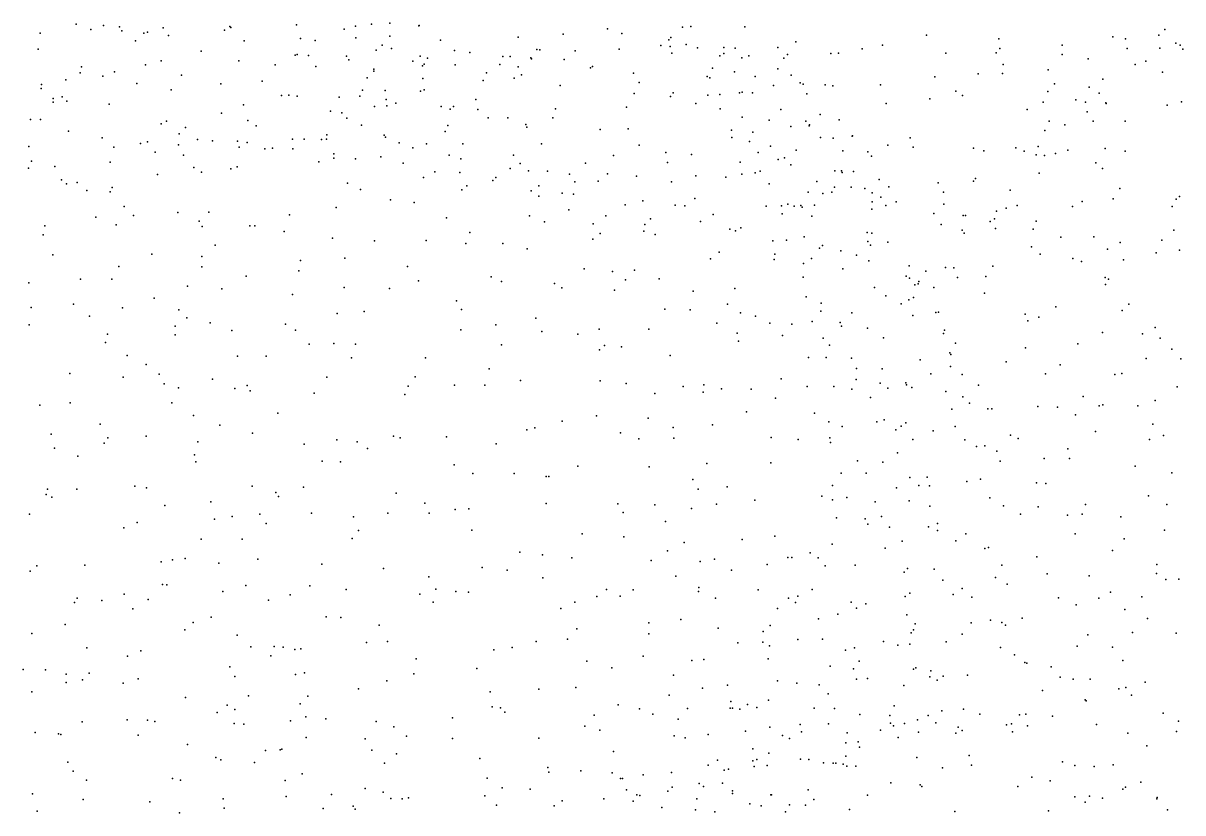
# Model space of a CAD drawing. Header units: metres. Extents: x -24.3 to 24.3, y -27.7 to 27.7.
# Drawn here: x 11.94 to 17.01, y 6.93 to 10.39 of the extents above; entities that cross this region are included whole.
import ezdxf

# ---------------------------------------------------------------- set-up
doc = ezdxf.new("R2010")
doc.units = ezdxf.units.M

msp = doc.modelspace()

# ---------------------------------------------------------------- linework, layer by layer
for p in [(12.1687, 10.3844, 15.6805), (12.2334, 10.361, 10.5306), (12.288, 10.3776, 8.9643), (12.3585, 10.3721, 9.2381), (12.3687, 10.3553, 16.0561), (12.4806, 10.3496, 10.1938), (12.5495, 10.3675, 9.9809), (12.817, 10.3574, 1.5676), (12.8412, 10.3738, -13.878), (12.8446, 10.3693, -21.7849), (13.1323, 10.3816, -16.8721), (13.3407, 10.3625, -16.4336), (13.391, 10.375, -16.072), (13.4606, 10.3836, -18.278), (13.5413, 10.3883, -19.2518), (13.6681, 10.3771, 2.3185), (13.6687, 10.3782, -18.8978), (14.4929, 10.3636, -17.3833), (14.8219, 10.3702, 11.9918), (14.8584, 10.3738, -17.9677), (15.0936, 10.3725, 11.1708), (16.9309, 10.3611, -18.8139), (12.0107, 10.3452, 15.3985), (12.4277, 10.3109, -13.5609), (12.4653, 10.3444, 9.7603), (12.5724, 10.3339, 16.3751), (12.9032, 10.3111, 3.9376), (13.1503, 10.3218, 1.8328), (13.2142, 10.313, -17.3778), (13.392, 10.3249, -17.7724), (13.5408, 10.331, -19.5494), (13.7632, 10.3139, -18.2294), (14.1029, 10.3277, 17.9219), (14.2997, 10.3399, -7.4158), (14.5553, 10.3434, -17.7426), (14.7612, 10.315, 14.4996), (14.7706, 10.3254, 13.1416), (15.3172, 10.3068, -7.472), (15.8886, 10.3363, 9.0216), (16.2046, 10.3191, 9.2687), (16.7037, 10.3292, 10.4799), (16.7594, 10.3201, -2.1482), (16.9052, 10.3365, -13.198), (16.9791, 10.3001, -2.5963), (12.0022, 10.2748, 10.7092), (12.716, 10.2664, 16.6153), (13.1261, 10.2489, 4.1059), (13.1362, 10.2513, -21.4916), (13.4806, 10.2702, -14.9511), (13.5076, 10.2921, -20.0607), (13.5478, 10.2768, 17.6331), (13.8241, 10.269, -19.1546), (13.8907, 10.2602, -17.8801), (14.1842, 10.2731, -17.5905), (14.1977, 10.2711, -17.9679), (14.3522, 10.2675, -16.4443), (14.544, 10.2743, -18.2962), (14.7262, 10.2911, 2.6939), (14.768, 10.2863, 7.4658), (14.7748, 10.2575, 13.5012), (14.837, 10.2943, -15.8985), (14.8876, 10.2802, 14.8934), (15.0019, 10.2816, -7.4758), (15.0025, 10.2551, 11.9015), (15.0515, 10.2788, 15.4729), (15.2382, 10.2818, 17.0834), (15.2806, 10.2515, 16.3522), (15.4707, 10.2553, -18.5472), (15.5032, 10.2572, 11.0587), (15.6076, 10.2756, -7.3873), (15.6962, 10.2914, 8.7952), (15.9736, 10.2567, 10.9018), (16.1937, 10.2592, 10.8194), (16.2097, 10.278, -18.7521), (16.4821, 10.2927, -14.1032), (16.4828, 10.2518, 9.3577), (16.7661, 10.278, -13.5118), (16.909, 10.279, 9.9787), (16.9987, 10.2917, -11.583), (17.0102, 10.2743, 10.3352), (12.1915, 10.1974, 10.3625), (12.4724, 10.2063, -22.22), (12.5409, 10.2235, 3.6359), (12.8798, 10.2228, 16.8707), (13.0395, 10.2057, -7.4258), (13.1855, 10.2475, -14.1687), (13.2172, 10.1989, 17.3595), (13.351, 10.2441, 4.3953), (13.3623, 10.2277, -20.9299), (13.6412, 10.2214, -15.8141), (13.6737, 10.2438, -16.2791), (13.6836, 10.2009, -16.6823), (13.6916, 10.2091, -19.8268), (13.7062, 10.2358, -17.3082), (13.8267, 10.2062, 5.1227), (14.0225, 10.2075, -16.6429), (14.0346, 10.2431, -17.2968), (14.068, 10.2423, 5.694), (14.1023, 10.1978, -18.8769), (14.1581, 10.2372, 5.9121), (14.1604, 10.2322, -18.5828), (14.3034, 10.229, 18.0906), (14.4282, 10.1992, 6.5201), (14.9846, 10.2456, 12.3343), (15.0816, 10.2372, 17.6431), (15.1116, 10.2451, 11.5152), (15.2648, 10.235, 8.2994), (16.2238, 10.2073, 2.8353), (16.5967, 10.2326, 10.7131), (16.8013, 10.208, -12.1507), (16.8485, 10.222, -12.5158), (12.1864, 10.1709, 9.384), (12.2854, 10.1562, 9.9432), (12.3359, 10.176, 3.4657), (12.6298, 10.1601, 1.2996), (13.4412, 10.1489, 1.9388), (13.4704, 10.1875, -7.5001), (13.4714, 10.1776, -20.6463), (13.9637, 10.1703, 5.3762), (14.0856, 10.1476, 18.0592), (14.1163, 10.1619, 2.3137), (14.4195, 10.1928, 2.4902), (14.6073, 10.1698, 6.9196), (14.9295, 10.1545, 13.2838), (14.9411, 10.1491, 7.6609), (14.9523, 10.1919, -18.589), (15.0489, 10.1752, 15.2184), (15.1387, 10.1542, 12.119), (15.2387, 10.1885, 15.9245), (15.2971, 10.1602, -15.2487), (15.9246, 10.1538, 2.8043), (16.1152, 10.1661, 8.9268), (16.2219, 10.1675, -14.3005), (16.4205, 10.1837, 10.8462), (16.9207, 10.1734, 10.6412), (12.0161, 10.1021, 10.453), (12.0177, 10.1206, -13.3735), (12.1237, 10.1399, 9.1529), (12.4338, 10.1238, 16.2548), (12.585, 10.0966, -7.2551), (12.802, 10.1227, -13.5399), (12.9827, 10.1344, -21.9296), (13.6857, 10.1464, -15.2146), (13.6909, 10.0967, 17.8448), (13.9487, 10.1378, -15.7689), (14.2868, 10.1155, 6.1093), (14.6324, 10.1291, -18.6875), (15.2193, 10.1157, 11.8171), (15.3366, 10.1266, 16.1525), (15.3492, 10.1216, 16.7931), (15.4451, 10.1189, 11.4157), (15.4784, 10.1145, 8.3733), (15.6878, 10.118, 8.5868), (16.4482, 10.1229, 9.0937), (16.6002, 10.1079, -11.7709), (16.6599, 10.1436, -13.2255), (12.0681, 10.059, -22.3655), (12.1076, 10.0653, 15.7489), (12.1278, 10.0464, 9.7271), (13.0664, 10.0724, 17.218), (13.0985, 10.0733, -13.7995), (13.1359, 10.0695, 1.6592), (13.32, 10.0639, -10.8397), (13.4092, 10.0684, -21.3189), (13.4211, 10.0954, 17.6544), (13.521, 10.0934, 4.5811), (13.5242, 10.0536, -10.6046), (13.6749, 10.091, 4.7782), (13.9174, 10.0547, 2.0881), (14.6098, 10.0802, -15.5976), (14.7693, 10.0676, 18.0409), (14.7803, 10.0833, 7.2094), (14.9317, 10.0726, 14.3555), (14.9854, 10.0765, 14.7784), (15.0711, 10.0837, 12.9533), (15.0819, 10.086, 17.8018), (15.1274, 10.0837, 7.9956), (15.3646, 10.0787, -18.7844), (15.9029, 10.0568, 8.7056), (16.017, 10.091, -18.9321), (16.0459, 10.0715, 11.1255), (16.4191, 10.0886, -2.0579), (16.5416, 10.0527, -19.1022), (16.645, 10.0825, -7.035), (12.0687, 10.0428, 10.0724), (12.3133, 10.034, -7.0219), (12.8045, 9.9947, 3.8053), (12.9008, 10.0311, 17.0078), (13.2808, 10.0031, -21.5964), (13.331, 9.9953, 4.3201), (13.4738, 10.023, -10.2614), (13.5279, 10.0259, -11.3112), (13.5673, 10.0386, -14.6629), (13.7649, 10.023, -10.7772), (13.8048, 10.0115, -11.4512), (13.8199, 10.0238, -20.3053), (13.9262, 10.0103, -15.4042), (14.2658, 10.0134, -15.6461), (14.5765, 10.0211, -19.0656), (14.8799, 10.0363, -15.4372), (14.9857, 10.0127, 13.7913), (15.2521, 10.0107, 12.3771), (15.7123, 10.0369, 11.2875), (16.3286, 10.0105, -13.8212), (16.3996, 10.0422, 11.0492), (16.5845, 10.0432, -12.2963), (16.5924, 10.0009, -12.8379), (16.6737, 10.0402, 9.1302), (16.6749, 10.0364, 2.5801), (16.9421, 10.0292, 9.3334), (17.0046, 10.0444, -6.9181), (11.9685, 9.9665, 9.148), (12.012, 9.9669, 9.4309), (12.54, 9.9483, 3.5905), (12.5635, 9.9599, -13.3515), (12.9191, 9.963, -9.645), (13.353, 9.9728, -9.8686), (13.9708, 9.9734, 5.2463), (14.0575, 9.9743, -19.8628), (14.136, 9.9453, 5.5968), (14.2537, 9.9735, 5.904), (15.0828, 9.9769, 7.7631), (15.2006, 9.9644, 12.8011), (15.3614, 9.9593, 12.0177), (15.4233, 9.9891, 17.0036), (15.5061, 9.9659, 2.6397), (16.4259, 9.9599, -13.4136), (16.6177, 9.959, -2.406), (16.7587, 9.9592, -1.6299), (12.1357, 9.9156, 3.2786), (12.619, 9.9044, -7.6853), (12.6471, 9.9313, 16.6785), (12.9556, 9.9385, -9.2881), (13.2657, 9.9002, -9.5812), (13.4167, 9.9419, -14.1784), (13.5168, 9.8975, 17.8475), (13.7837, 9.9147, -20.6814), (13.7949, 9.9398, -10.3583), (14.1407, 9.9332, 18.1374), (14.4614, 9.9228, -19.4503), (14.5841, 9.9261, 18.1785), (15.0353, 9.9197, 14.5255), (15.1294, 9.9113, 14.9145), (15.2954, 9.9363, 15.5375), (15.3762, 9.9387, 15.8227), (15.3765, 9.9432, -14.9179), (15.5639, 9.8935, 8.207), (15.5654, 9.8954, -7.9874), (16.4059, 9.9179, -11.9164), (16.4946, 9.9429, -10.9812), (11.9609, 9.8481, 15.5981), (12.2823, 9.8858, 16.1047), (12.3333, 9.8463, -7.4257), (12.45, 9.8615, 16.3867), (12.4803, 9.8684, -9.3556), (12.6157, 9.8559, -8.842), (12.6998, 9.8786, -9.1282), (12.7658, 9.8731, -10.2268), (12.8744, 9.8714, -8.0159), (12.882, 9.8449, -8.3427), (12.917, 9.866, -8.6568), (13.1144, 9.8805, -8.8955), (13.1662, 9.881, -8.1101), (13.2426, 9.8796, 17.554), (13.2643, 9.8805, -9.2482), (13.5214, 9.8892, -8.0323), (13.5815, 9.8645, -9.4533), (13.6413, 9.8432, 1.7585), (13.7009, 9.8602, 4.7666), (13.8609, 9.8597, -10.0485), (14.204, 9.8604, -15.3516), (14.6318, 9.8542, 6.6357), (15.0368, 9.8879, 14.0122), (15.1138, 9.8706, 13.5666), (15.2059, 9.8502, 13.137), (15.4258, 9.8881, 17.4313), (15.48, 9.8853, 16.3228), (15.7201, 9.8551, -14.5264), (15.8178, 9.8859, 2.5704), (15.8298, 9.845, 8.4141), (16.3777, 9.8486, -7.5822), (12.5141, 9.8244, -8.0396), (12.6379, 9.8105, -9.9068), (12.9948, 9.8378, 1.4197), (13.028, 9.841, 3.957), (13.1172, 9.8386, -11.2011), (13.2964, 9.7969, -11.6932), (13.2965, 9.8161, -13.8116), (13.3912, 9.7942, -8.5087), (13.5021, 9.803, 4.5072), (13.8012, 9.8109, -14.8098), (13.8518, 9.7943, -9.6549), (14.0824, 9.8112, 5.3553), (14.519, 9.8089, 6.3475), (14.7483, 9.8219, -8.1095), (14.8612, 9.8134, 7.0728), (15.1531, 9.8222, -8.1702), (15.2397, 9.792, 2.3688), (15.2669, 9.7987, 17.7565), (15.318, 9.8332, 12.5894), (15.5232, 9.8303, 16.6812), (15.6318, 9.8253, -19.1211), (15.6484, 9.8066, 11.7753), (16.0952, 9.8415, 8.5767), (16.1397, 9.829, -7.7998), (16.2803, 9.8422, -11.1739), (16.3157, 9.8284, -19.253), (16.3691, 9.8126, -12.4482), (16.4049, 9.809, 8.6955), (16.4535, 9.8186, -10.6805), (16.5076, 9.8331, 11.2411), (16.6704, 9.8402, -10.4691), (16.7585, 9.8288, 11.1765), (11.9598, 9.7543, -6.9711), (11.9739, 9.7843, 9.9351), (12.0751, 9.7606, -7.2559), (12.3178, 9.7803, -8.8442), (12.683, 9.7565, 3.6837), (12.8457, 9.7512, -10.7005), (12.8736, 9.7589, 17.1154), (13.2306, 9.7815, 4.1632), (13.5999, 9.7756, -8.7573), (14.0679, 9.7528, -14.993), (14.1116, 9.7742, -11.2619), (14.148, 9.7423, -10.1542), (14.2301, 9.7413, 5.6409), (14.3965, 9.776, 2.0097), (14.7559, 9.7778, -19.4072), (15.0737, 9.7805, 7.49), (15.2948, 9.7689, 12.9191), (15.4873, 9.7421, 7.9623), (15.5171, 9.7427, 15.9396), (16.6296, 9.7777, 8.7737), (16.6592, 9.7523, -7.4704), (12.1051, 9.7023, 15.8336), (12.1725, 9.6915, -7.7325), (12.5242, 9.7253, 16.5618), (12.7177, 9.7367, 16.8712), (13.6878, 9.7125, -21.2148), (13.7383, 9.7375, -8.4536), (13.8472, 9.7347, -9.2996), (13.9912, 9.7003, 5.124), (14.005, 9.7122, -11.7136), (14.3273, 9.7268, 5.8518), (14.351, 9.6945, -8.4262), (14.4518, 9.6964, 6.0798), (14.4931, 9.7291, 18.3059), (14.62, 9.7193, -15.1286), (14.7732, 9.6943, -8.5664), (14.8803, 9.7206, 18.1586), (15.0106, 9.7144, 7.2765), (15.081, 9.7274, -8.5235), (15.1391, 9.7334, 14.2736), (15.1605, 9.7406, 17.9728), (15.409, 9.6959, 15.4424), (15.5192, 9.7343, 12.205), (15.5692, 9.7385, 17.0964), (15.6814, 9.7037, 8.1082), (16.0939, 9.6964, -11.5465), (16.1035, 9.7088, -1.9555), (16.3815, 9.7316, -2.3058), (12.1261, 9.6858, -8.2338), (12.216, 9.6558, -9.5587), (12.3176, 9.6494, 0.8862), (12.3257, 9.6689, 16.2184), (13.3555, 9.6881, 17.7628), (13.4127, 9.6609, -21.6604), (13.8556, 9.6587, -12.0964), (13.8778, 9.6761, 18.1177), (14.1593, 9.6549, -9.3629), (14.1928, 9.6769, 1.8149), (14.2952, 9.6441, -10.8585), (15.2002, 9.6845, 13.6962), (15.3718, 9.6481, 7.7442), (15.4353, 9.6428, 12.768), (15.4745, 9.6484, -14.5373), (15.4868, 9.6706, 12.5114), (15.56, 9.6712, 17.3233), (15.6187, 9.6642, 16.5181), (15.651, 9.646, 12.0492), (15.7245, 9.6713, -8.5973), (15.9397, 9.6898, -8.3142), (15.9633, 9.6487, -13.875), (16.2543, 9.6579, -1.7009), (16.7353, 9.6651, -19.4408), (13.5442, 9.6155, 1.5929), (13.6476, 9.6041, 4.6512), (14.1933, 9.6318, 18.2395), (14.3448, 9.6392, -8.7516), (14.5706, 9.5934, -9.356), (14.6475, 9.6109, 1.9267), (14.7891, 9.5921, 6.6864), (14.8748, 9.6204, 6.8852), (15.2543, 9.589, 14.6452), (15.2824, 9.596, -9.1252), (15.3393, 9.59, 17.796), (15.3991, 9.5912, 13.0491), (15.6507, 9.6067, 16.9008), (15.6894, 9.6266, -8.8926), (15.7115, 9.5902, -9.244), (15.7563, 9.6064, 2.2772), (15.9641, 9.5964, -10.3705), (16.2849, 9.5897, 8.4087), (16.5695, 9.6079, 8.5678), (16.7061, 9.6202, 2.1358), (16.9816, 9.6186, 8.7818), (16.9952, 9.6294, -2.5035), (12.2546, 9.5395, 16.0579), (12.378, 9.5852, -13.2109), (12.4193, 9.547, 3.5096), (12.6133, 9.5601, 16.7031), (12.7496, 9.5611, 1.1825), (13.102, 9.5498, -13.4633), (13.3064, 9.581, -11.9118), (14.1522, 9.5448, -20.6131), (14.324, 9.5717, -20.2889), (14.4855, 9.5452, -9.9555), (14.831, 9.5882, -9.0784), (14.956, 9.5514, -19.6524), (15.1876, 9.587, 7.5283), (15.2581, 9.5536, 14.3462), (15.31, 9.5875, 13.4156), (15.3443, 9.583, -19.4418), (15.3873, 9.5433, 2.1527), (15.6497, 9.5738, 12.2798), (15.9213, 9.556, -11.2462), (16.0491, 9.5467, -11.9187), (16.0598, 9.5461, -9.0858), (16.1958, 9.5659, -12.9292), (16.2369, 9.5788, -9.8786), (16.5272, 9.5857, -7.7987), (16.963, 9.5866, 11.2842), (12.0314, 9.5014, 3.2341), (12.344, 9.5053, -9.9208), (12.707, 9.5213, -10.5528), (12.7205, 9.4977, -13.3028), (12.9281, 9.5012, -11.0748), (12.95, 9.5019, 17.2885), (13.7895, 9.5356, -14.4931), (14.2181, 9.5189, 5.4343), (14.4307, 9.5099, 5.8803), (14.6566, 9.5077, -19.923), (14.6814, 9.532, -9.6536), (14.9007, 9.5203, -14.8393), (15.0771, 9.4923, 7.249), (15.9535, 9.5066, 11.8427), (16.1673, 9.5197, 11.6413), (16.1862, 9.5325, -8.5062), (16.1905, 9.4896, -19.494), (16.3693, 9.5217, -8.1593), (12.0239, 9.4621, -13.2244), (13.0792, 9.4764, 3.9892), (13.2896, 9.4474, 17.742), (13.7, 9.4364, -21.4164), (13.8911, 9.4725, 4.9305), (14.4289, 9.4431, 1.6868), (14.461, 9.4679, -10.5777), (14.6525, 9.4782, 6.333), (14.702, 9.4631, -10.1789), (15.0279, 9.4864, 18.1378), (15.0534, 9.4797, -9.791), (15.2759, 9.4389, 17.9653), (15.3541, 9.4528, 7.6296), (15.6287, 9.4727, -10.4331), (15.65, 9.4687, 12.5835), (16.0451, 9.4821, 8.2611), (16.0537, 9.4695, 2.1316), (16.3559, 9.4866, -9.5117), (16.476, 9.4514, 11.5018), (16.6216, 9.4531, -9.7722), (16.9191, 9.4384, -9.8067), (16.9713, 9.4824, -0.965), (12.7766, 9.4167, 3.776), (13.4732, 9.4356, 4.4009), (13.8733, 9.4237, 18.1841), (14.0353, 9.4246, -11.5234), (14.1423, 9.4004, 5.2507), (14.9815, 9.3861, -10.3482), (15.2171, 9.4362, -10.1168), (15.4206, 9.4032, 13.5663), (15.4336, 9.4149, 15.1214), (15.5147, 9.3919, 13.2434), (15.6326, 9.4329, 15.8241), (15.6444, 9.417, -10.8581), (15.7196, 9.4299, 17.1587), (16.3479, 9.4097, -9.2051), (16.6801, 9.3994, -1.205), (16.736, 9.428, 8.4789), (16.9962, 9.3952, 11.4098), (12.0666, 9.3742, 15.7116), (12.5, 9.3776, 16.4534), (12.7189, 9.367, -22.088), (13.1499, 9.3489, -11.3353), (13.3439, 9.3596, -13.7611), (14.9441, 9.3573, 6.8891), (15.2223, 9.3543, 7.4794), (15.2257, 9.3769, 1.9021), (15.3514, 9.3359, 13.9131), (15.3857, 9.3576, 14.8204), (15.5833, 9.3735, 13.0295), (15.6371, 9.3481, 17.4949), (16.3859, 9.3776, -8.8366), (16.5287, 9.3579, -8.4038), (16.5667, 9.3455, -19.6532), (16.7512, 9.3527, -7.9764), (16.8931, 9.3829, -19.6757), (12.3557, 9.3229, -22.1198), (12.7178, 9.3222, 16.8275), (13.1433, 9.3044, 17.6059), (13.6179, 9.3239, 4.5604), (14.3916, 9.3131, -14.7605), (14.5151, 9.3008, -20.405), (14.6108, 9.3071, 6.1492), (15.5228, 9.3135, -19.6569), (15.8128, 9.3266, 16.6106), (15.8865, 9.3023, -19.6293), (15.9713, 9.319, -13.3825), (16.0081, 9.3177, -1.9668), (16.1793, 9.3248, 11.7457), (11.9621, 9.2521, -9.5865), (12.1869, 9.2672, 15.8662), (12.3247, 9.2682, 3.4621), (12.6564, 9.2366, 3.7029), (12.913, 9.281, 17.1722), (13.6662, 9.2609, 18.097), (13.9848, 9.2781, 5.0105), (14.0297, 9.2578, -21.0611), (14.2613, 9.2493, -20.7778), (14.5724, 9.2653, -10.9018), (14.7187, 9.2697, -14.7232), (15.3498, 9.2772, 14.1692), (15.7997, 9.2808, 16.1253), (15.8142, 9.2729, -11.7487), (15.838, 9.2432, 16.3664), (15.853, 9.2476, 12.3001), (15.8554, 9.2573, 16.9705), (16.0238, 9.2746, -12.5363), (16.1486, 9.2802, 8.2003), (16.6712, 9.2756, 11.5289), (16.6715, 9.2452, -9.1912), (16.6858, 9.2676, -2.3605), (12.5097, 9.1844, -10.324), (12.8061, 9.225, -10.778), (13.1144, 9.2011, 1.2532), (13.3416, 9.2311, -11.6297), (13.5389, 9.2273, 1.3994), (14.2936, 9.2301, 1.5199), (14.5238, 9.2199, 5.916), (14.8681, 9.2149, 1.6355), (15.0509, 9.227, 7.115), (15.3617, 9.1903, -14.2183), (15.6615, 9.2308, -11.3932), (15.7114, 9.1945, 15.7063), (15.8325, 9.187, 7.9532), (15.9214, 9.2308, 12.0834), (16.1425, 9.2067, 1.7861), (11.9719, 9.1439, 15.6169), (12.1566, 9.1585, 3.3523), (12.3712, 9.143, 16.1626), (12.6185, 9.1341, 16.6015), (13.8328, 9.1724, -21.3503), (13.854, 9.135, 1.4024), (14.7446, 9.137, 18.3026), (14.8549, 9.1342, 6.6126), (15.0189, 9.1579, -10.8194), (15.4283, 9.1627, 14.7118), (15.7787, 9.1595, 12.6979), (15.8112, 9.1774, 17.2231), (16.4546, 9.1464, 1.6128), (16.7735, 9.1589, 1.3955), (12.2274, 9.1062, -9.9284), (12.6524, 9.099, 0.96), (13.3105, 9.1169, 17.8115), (13.429, 9.1263, -13.9279), (14.1804, 9.0966, -14.595), (15.0752, 9.1211, -14.4558), (15.1402, 9.1066, -19.9651), (15.3885, 9.0825, 14.0676), (15.4268, 9.1271, 7.5988), (15.5619, 9.1198, 13.3764), (15.8296, 9.109, 15.9238), (15.9293, 9.122, -12.2818), (15.9407, 9.1231, -13.0809), (16.3207, 9.1143, -19.7481), (16.3325, 9.0855, 11.7308), (16.3802, 9.1014, -2.2038), (16.7455, 9.131, 8.3416), (11.9631, 9.0681, -21.8689), (12.6018, 9.0618, -21.9434), (12.7555, 9.0768, -13.4629), (12.8494, 9.0428, 3.8559), (13.0848, 9.0702, 17.5472), (13.1279, 9.0443, -13.694), (13.8513, 9.0464, 4.7982), (14.0051, 9.0677, -11.2665), (14.2059, 9.0395, 18.3252), (14.4573, 9.0497, -20.6496), (14.6747, 9.0489, 6.1503), (14.9717, 9.0753, 6.8818), (15.0603, 9.0314, 18.1932), (15.2039, 9.0759, 1.6266), (15.2995, 9.071, -11.0228), (15.5107, 9.0777, 14.9487), (15.5174, 9.0618, -13.9729), (15.6306, 9.0534, -19.8298), (15.967, 9.044, 12.1867), (16.659, 9.0341, -0.9766), (16.8895, 9.0568, 11.5605), (12.2965, 8.9913, 0.6259), (12.3053, 9.0271, -13.3388), (12.6018, 9.024, 3.6793), (13.1876, 8.9837, 4.1034), (13.2958, 8.9869, -11.1892), (13.3906, 8.9839, -21.7001), (14.0299, 8.981, 5.0094), (14.3631, 9.0268, 5.4674), (15.0657, 8.9962, 7.0904), (15.2586, 9.0216, 18.0914), (15.4363, 9.0097, 17.9537), (15.7012, 9.0106, 15.4103), (15.9629, 9.0303, 16.4543), (16.0161, 8.9883, 16.8437), (16.5511, 8.9848, 11.6059), (16.8339, 9.0293, -8.3474), (16.9113, 9.0096, -9.2279), (12.3918, 8.9334, 3.535), (12.8743, 8.9309, 17.102), (12.9994, 8.9304, 17.3971), (14.4583, 8.9586, -14.5665), (14.4799, 8.9781, -11.07), (14.5545, 8.972, 18.3225), (14.7675, 8.9341, -10.8585), (15.4645, 8.9783, 13.7454), (15.9907, 8.9449, 1.5392), (15.9951, 8.9378, 16.2332), (16.3227, 8.9678, -1.5319), (16.962, 8.9619, 0.8447), (12.475, 8.8947, 16.2831), (13.3732, 8.9236, 1.2556), (13.6964, 8.9233, -11.2048), (15.3732, 8.9255, 7.4977), (15.4495, 8.9255, -11.2431), (15.5611, 8.9225, 1.5247), (15.8609, 8.915, 12.5874), (15.9939, 8.8855, 17.0731), (16.237, 8.9055, 11.875), (16.4732, 8.8924, 1.2811), (16.8502, 8.9199, -8.87), (17.0021, 8.9195, 8.3426), (12.1414, 8.8545, 3.3754), (12.3744, 8.8389, -10.0151), (12.5311, 8.8527, 0.7747), (12.7647, 8.8295, 16.8496), (13.2648, 8.8391, -10.912), (13.6514, 8.84, 4.5059), (13.9756, 8.875, -14.4046), (15.2531, 8.8321, 7.3021), (15.5815, 8.8291, 14.8871), (15.5829, 8.8767, 17.8337), (15.6949, 8.8757, 15.1966), (15.9074, 8.8533, -12.7657), (16.0455, 8.851, 12.1023), (16.4094, 8.8533, 8.1428), (16.7133, 8.8508, 1.0067), (16.7439, 8.8543, 8.2304), (12.5539, 8.8097, 3.6606), (12.6165, 8.792, -13.5787), (12.8634, 8.7896, 3.8846), (12.9168, 8.8022, 1.052), (12.9292, 8.7797, -13.7212), (13.6207, 8.7996, -14.216), (13.8233, 8.8036, 18.2035), (13.957, 8.8041, 4.8826), (14.1129, 8.8239, -10.9969), (14.4618, 8.8235, 5.5715), (14.5754, 8.8108, 5.8454), (14.8243, 8.798, 6.449), (14.9151, 8.8054, 18.289), (14.9917, 8.7882, 6.8548), (15.122, 8.7865, 1.4172), (15.3668, 8.7979, -13.9732), (15.4836, 8.7983, 14.2482), (15.5626, 8.7871, 13.5469), (15.6859, 8.8124, 13.1672), (15.7193, 8.7912, -19.9914), (15.7983, 8.8142, 17.601), (15.801, 8.8056, 12.8404), (15.8245, 8.7943, 15.4723), (15.9731, 8.7769, 8.0157), (16.1168, 8.8043, 16.6935), (16.9858, 8.7967, -2.2252), (12.1427, 8.7263, -9.7586), (12.5865, 8.7271, 16.4384), (13.2104, 8.7692, 4.1356), (13.6067, 8.7628, 18.1022), (14.7002, 8.7671, -14.4735), (14.9121, 8.7729, -20.4006), (15.2285, 8.7472, -11.1169), (15.6441, 8.7502, -11.6395), (16.0477, 8.7523, 16.0369), (16.5743, 8.755, -19.9544), (16.8889, 8.7362, -0.4935), (12.0091, 8.7166, 15.5375), (13.0512, 8.6815, 17.5245), (15.1009, 8.6878, 18.2265), (15.399, 8.6815, 7.5556), (15.999, 8.6992, 17.4419), (16.0768, 8.7247, 17.2049), (16.1573, 8.6997, 16.4653), (16.1754, 8.6997, 8.0553), (16.3754, 8.7107, 11.8249), (16.4626, 8.7083, -1.831), (16.6442, 8.7135, -1.034), (16.6608, 8.718, 11.6368), (16.813, 8.714, 0.6763), (12.2741, 8.6329, 3.4885), (12.6819, 8.6712, 16.664), (12.7979, 8.6285, 16.9399), (14.2942, 8.6462, 18.3356), (14.4453, 8.6702, -10.9095), (14.6718, 8.6599, -20.645), (14.9523, 8.6301, -14.2854), (15.4622, 8.6428, 14.0581), (15.6721, 8.6427, -13.4771), (15.7038, 8.6515, 7.801), (15.799, 8.6394, -12.0686), (16.5405, 8.6735, -1.3663), (16.879, 8.6337, 11.6392), (12.0596, 8.5895, 3.3497), (12.4748, 8.5804, 3.6286), (12.9403, 8.5935, 3.9543), (13.557, 8.5812, -10.7998), (13.7885, 8.5779, 18.1804), (14.1407, 8.6082, -14.4465), (14.1754, 8.6174, 1.2714), (14.5502, 8.595, 1.2977), (14.7809, 8.6182, -10.9304), (15.2087, 8.5746, -20.2862), (15.5202, 8.6229, 14.7819), (15.7549, 8.608, 15.2841), (15.778, 8.6242, 13.0401), (15.9185, 8.6042, 15.5918), (16.0136, 8.6237, 12.3613), (16.2565, 8.5853, 17.0623), (16.6281, 8.6013, 8.1918), (16.9261, 8.5836, 0.3217), (12.0741, 8.5285, -13.5062), (12.2907, 8.5494, 15.875), (12.3065, 8.5727, 0.437), (12.7006, 8.556, -10.1728), (13.1657, 8.5462, 4.1198), (13.3094, 8.565, -14.0881), (13.3978, 8.5557, 4.2948), (13.443, 8.5274, 17.9398), (13.5863, 8.5732, -21.4857), (14.0059, 8.5476, 18.2792), (14.6296, 8.5687, 5.9142), (14.7828, 8.5713, 6.2882), (15.3267, 8.5664, 18.135), (15.4657, 8.5736, 1.3456), (15.4682, 8.5536, 14.5203), (15.8287, 8.5667, -13.0842), (16.0564, 8.5644, 15.8945), (16.108, 8.5359, 12.1538), (16.1447, 8.5387, 16.0987), (16.2903, 8.5701, 1.106), (16.5065, 8.5254, 0.9005), (16.864, 8.5666, 8.2654), (12.1755, 8.4931, -21.4314), (12.6857, 8.4989, -21.6006), (15.5866, 8.4729, 13.4494), (15.7614, 8.5077, 17.9318), (16.1972, 8.5147, -20.0083), (16.4032, 8.4832, 8.1824), (16.5138, 8.4826, 11.778), (12.6917, 8.4678, 3.7861), (13.2452, 8.4713, 1.0918), (13.3258, 8.4685, -10.5859), (13.8219, 8.4554, 4.6434), (14.3639, 8.4496, 5.353), (14.6762, 8.4461, -14.4039), (14.9278, 8.4604, 6.6129), (15.2072, 8.4635, 7.2785), (15.6983, 8.4672, 13.1737), (16.2111, 8.4716, 17.4027), (16.8015, 8.4498, -0.9722), (13.9034, 8.4171, 1.228), (14.0849, 8.4166, 4.9771), (14.2252, 8.4046, 5.1631), (14.2362, 8.4047, -10.8074), (14.867, 8.3911, 18.3224), (15.5151, 8.4182, 18.1104), (15.6252, 8.4181, 15.0309), (15.8153, 8.3994, 15.3572), (15.8922, 8.4011, 1.1949), (16.0653, 8.3816, 15.75), (16.1257, 8.3921, 8.1304), (16.3703, 8.3759, 16.5384), (16.4108, 8.3733, 16.8913), (16.9626, 8.4207, -0.3449), (12.0377, 8.3253, -0.0249), (12.0439, 8.3493, -21.1497), (12.172, 8.3483, 15.5346), (12.4259, 8.3618, 15.9629), (12.4765, 8.3543, -9.8126), (12.9387, 8.3624, -13.9841), (13.0422, 8.3343, -21.5468), (13.1629, 8.3574, 17.6168), (13.5681, 8.3317, 1.1768), (14.8896, 8.3489, -11.0098), (15.0174, 8.3593, -20.4685), (15.4773, 8.3651, 14.7221), (15.7569, 8.355, 12.9555), (15.855, 8.3649, 8.0311), (15.9018, 8.3635, -12.7387), (12.0629, 8.3135, -9.4511), (12.5573, 8.2765, 0.6039), (12.7584, 8.2926, 16.7252), (13.0536, 8.3161, 17.4229), (13.694, 8.2872, -14.3461), (14.2252, 8.2859, -21.0095), (14.5381, 8.2838, 18.3394), (14.7007, 8.2808, -20.6934), (14.9703, 8.2832, 6.8652), (15.1375, 8.3011, -14.1011), (15.4304, 8.3183, 14.3607), (15.4782, 8.3021, 13.7242), (15.5404, 8.312, 7.7716), (15.6647, 8.2933, -13.507), (15.8137, 8.2978, -12.0103), (15.9037, 8.2741, -20.1404), (16.1656, 8.3113, 11.9336), (16.2258, 8.2758, 17.6988), (16.3772, 8.2721, 17.4119), (16.5849, 8.2814, 8.3081), (16.8601, 8.3192, 8.3498), (16.9404, 8.281, 0.0274), (11.964, 8.2397, 15.2639), (12.851, 8.2294, -10.001), (12.9729, 8.2387, 17.2037), (13.1983, 8.2434, 4.1655), (13.3814, 8.2281, -21.4149), (13.5323, 8.2438, 18.003), (13.7136, 8.2436, 4.5675), (13.8262, 8.2594, 18.1777), (13.8863, 8.2627, -21.2113), (14.5612, 8.2468, 5.6637), (14.8611, 8.2639, 6.4594), (15.4953, 8.223, -20.2956), (15.6913, 8.2297, 7.9359), (16.2995, 8.2389, 16.1708), (16.5052, 8.2344, 17.1881), (16.5703, 8.2388, -20.0499), (16.7395, 8.2277, 0.507), (12.3765, 8.1799, 15.7484), (12.4352, 8.2031, 3.6435), (12.7734, 8.2174, 3.8682), (12.9995, 8.1983, 4.026), (13.4038, 8.1682, 4.3228), (13.899, 8.1692, -10.6117), (14.7476, 8.2071, 6.1077), (15.62, 8.2187, 13.2601), (15.6316, 8.1958, 14.9962), (15.7272, 8.1831, 18.1132), (15.8982, 8.1844, 12.4967), (15.9369, 8.1985, -12.3666), (15.9376, 8.1683, 15.4689), (16.93, 8.1686, -1.5327), (12.7151, 8.13, 16.4477), (12.8956, 8.1298, 0.84), (13.376, 8.1335, -14.226), (14.3826, 8.1528, -14.4132), (14.5652, 8.1399, 1.2313), (15.0823, 8.1287, 7.1997), (15.2249, 8.1423, 1.2486), (15.7818, 8.121, 12.7375), (16.0177, 8.1221, 18.0271), (16.0608, 8.1532, 12.0831), (16.5387, 8.1538, 16.79), (16.754, 8.1313, 11.5587), (14.109, 8.0729, 18.3116), (14.7564, 8.0791, -14.299), (14.8284, 8.1151, 18.3527), (15.3798, 8.0696, 14.0749), (15.476, 8.1078, 18.2991), (15.7079, 8.0904, 12.9475), (16.1445, 8.0895, 0.9392), (16.1598, 8.0934, 8.2528), (16.7026, 8.0804, 8.4648), (12.541, 8.0306, 3.7331), (12.5896, 8.0393, -9.6132), (12.646, 8.0458, 16.1089), (12.7933, 8.0245, -14.0426), (12.9631, 8.0416, -21.3148), (13.2435, 8.0208, 17.6432), (14.2088, 8.062, 5.1149), (14.3377, 8.0484, 18.3561), (14.6836, 8.0372, 5.9432), (14.8984, 8.0327, 6.7716), (14.9611, 8.0423, 7.0058), (15.1912, 8.0189, -11.2418), (15.2826, 8.0494, -13.9338), (15.3002, 8.0502, 7.6213), (15.4144, 8.0484, 13.8367), (16.2179, 8.0165, 15.8641), (16.3719, 8.0531, 17.7788), (16.896, 8.0188, -20.0975), (11.9673, 7.9895, 15.0914), (11.9973, 8.0133, -9.1616), (12.2063, 8.0158, 0.1229), (13.5137, 8.0016, 4.4212), (13.7122, 7.9657, -10.4358), (13.9453, 8.0062, 4.7905), (14.0543, 7.9946, -21.0072), (14.7928, 7.9684, 6.4131), (15.0357, 7.9943, 18.4325), (15.4452, 8.0125, 14.7569), (15.5769, 8.0154, 7.9226), (15.7907, 7.9851, 15.2729), (15.8062, 8.0011, 8.1567), (15.9221, 7.9989, 12.3166), (16.4172, 7.9787, 0.7635), (16.6004, 7.9701, 17.4718), (16.8945, 7.9794, 8.5268), (12.5464, 7.9318, -21.1097), (12.5659, 7.9297, 15.8815), (12.9114, 7.9269, 3.9924), (13.1904, 7.9254, 4.1833), (14.2103, 7.9609, 1.2096), (14.8935, 7.9177, -11.0912), (15.9597, 7.9502, -12.8056), (16.0453, 7.9146, 18.2069), (16.1911, 7.9615, 11.6458), (16.2422, 7.933, 8.4782), (16.9361, 7.9534, 11.6291), (16.9929, 7.9544, 0.088), (12.1727, 7.8718, -13.8133), (12.3791, 7.8891, 15.4435), (12.4838, 7.8664, 0.4341), (12.8109, 7.9006, 16.5162), (13.1044, 7.8856, 17.3686), (13.3499, 7.9096, -21.2371), (13.6726, 7.8896, 4.5558), (13.7421, 7.9103, -21.123), (13.8296, 7.9001, -14.4014), (13.8845, 7.8986, 1.1809), (14.4459, 7.8794, 5.4152), (14.4891, 7.909, -10.8585), (14.5487, 7.8801, 18.3842), (14.6048, 7.908, 5.7348), (14.8912, 7.9012, 1.2353), (14.9661, 7.8712, 7.1498), (15.1524, 7.9079, 7.4577), (15.2854, 7.872, 14.4542), (15.3262, 7.881, 7.8513), (15.3888, 7.9098, 18.4427), (15.7955, 7.8782, 8.3648), (15.8153, 7.8938, -11.9217), (16.005, 7.8879, 12.0455), (16.0873, 7.8765, 11.8403), (16.4659, 7.8732, 11.5502), (16.6433, 7.871, 8.631), (16.6937, 7.8986, 16.7313), (16.831, 7.8771, 0.3502), (12.1613, 7.8529, 15.1478), (12.2808, 7.8616, 3.5776), (12.4171, 7.825, -9.2887), (13.0105, 7.8624, -14.1688), (13.7311, 7.8546, 18.0898), (14.2893, 7.8266, 5.2231), (14.3505, 7.8548, -14.4061), (15.2376, 7.8265, -20.423), (15.3155, 7.8521, 13.8607), (15.5591, 7.8543, 8.1281), (15.5832, 7.8281, 1.1358), (15.6228, 7.8469, 12.9291), (16.5436, 7.8427, 17.7892), (16.7561, 7.8224, 17.0088), (12.6804, 7.7656, 3.8555), (12.7587, 7.7883, 16.204), (13.2627, 7.7904, 0.9955), (13.326, 7.7866, 17.6975), (14.674, 7.7638, 6.1075), (14.8134, 7.7781, 6.6314), (15.4157, 7.7809, -11.4633), (15.501, 7.801, 13.2197), (15.8027, 7.7989, 12.2725), (16.0847, 7.7637, 15.7448), (16.1691, 7.7759, 8.6386), (16.2181, 7.765, 11.4889), (16.3072, 7.7835, 18.1355), (16.8556, 7.7822, 8.6821), (11.9745, 7.7171, -20.2845), (12.12, 7.7563, -8.9991), (12.6447, 7.7336, 15.771), (13.4943, 7.7534, 17.9042), (14.3597, 7.7375, -20.8057), (14.6743, 7.716, -11.0128), (14.9779, 7.7398, 18.52), (15.1742, 7.7261, 7.711), (15.205, 7.7527, 14.1286), (15.8219, 7.7192, -13.3152), (15.8323, 7.7337, 18.4616), (15.8399, 7.7595, 15.4585), (16.0444, 7.7146, 18.3992), (16.2348, 7.7528, 0.9049), (16.5941, 7.7117, 11.4427), (16.7905, 7.7218, 17.5086), (16.9807, 7.7187, -20.0845), (12.8733, 7.7097, 3.9907), (13.4388, 7.6778, 4.3804), (13.5311, 7.6814, -14.3659), (14.181, 7.6816, -10.6748), (14.3187, 7.6923, 18.4115), (15.0633, 7.6762, 7.4572), (15.1732, 7.6786, 14.3771), (15.2027, 7.6633, 18.6121), (15.3253, 7.6901, 13.5773), (15.4337, 7.6923, 14.9447), (15.7011, 7.6826, 15.3033), (15.7635, 7.6663, 8.7134), (15.8164, 7.6705, 12.0026), (15.9746, 7.681, 11.7535), (16.5477, 7.6615, 18.0765), (12.2146, 7.6546, 15.0191), (12.3929, 7.6172, -20.6653), (12.4516, 7.6409, 3.7161), (12.9333, 7.658, 16.6629), (13.0198, 7.619, 0.8108), (13.0355, 7.6599, 17.0211), (13.074, 7.6574, -21.0457), (13.125, 7.6467, 4.166), (13.1514, 7.65, -9.7439), (13.996, 7.645, 4.8662), (14.0764, 7.6552, 18.2702), (14.6493, 7.6183, 18.5008), (15.5341, 7.6446, 8.4323), (15.5738, 7.6547, 12.7917), (16.2128, 7.6558, 8.8541), (16.2742, 7.6236, 18.3151), (16.7029, 7.6577, 16.5964), (12.8415, 7.5707, -9.3769), (13.6556, 7.6064, 4.5575), (13.9215, 7.5645, -10.502), (14.403, 7.5959, 5.3962), (14.5118, 7.566, 5.6686), (14.8626, 7.5981, 6.9538), (14.9145, 7.6029, 1.2144), (15.1966, 7.606, -11.3587), (15.468, 7.5736, 12.9841), (15.57, 7.5623, -11.6443), (15.5946, 7.5965, 18.6154), (15.8315, 7.5607, 8.9131), (15.8428, 7.5673, -20.2232), (16.3192, 7.5902, 9.0679), (16.3285, 7.5878, 11.2335), (16.4339, 7.5709, 16.1714), (16.7477, 7.5985, 8.9082), (11.9369, 7.5592, 3.3864), (12.034, 7.5573, 0.1008), (12.1251, 7.5385, 3.5146), (12.197, 7.5146, -20.3256), (12.2254, 7.5429, -13.9361), (12.4403, 7.5188, 15.1054), (12.8627, 7.5285, 16.2227), (13.1278, 7.5376, 17.2084), (13.1676, 7.5448, -14.2675), (13.5284, 7.5093, 1.0463), (13.6457, 7.5403, -20.9512), (14.7825, 7.5347, -14.2838), (15.2369, 7.5104, 1.2097), (15.5831, 7.5172, 15.2009), (15.6302, 7.5205, -13.6676), (15.9034, 7.5273, 11.6137), (15.908, 7.5537, 15.5579), (15.9362, 7.5134, 18.6261), (15.9624, 7.5299, -12.2351), (16.0677, 7.5345, 9.0347), (16.4739, 7.5261, 18.2584), (16.5307, 7.5171, 9.1021), (16.6052, 7.5164, 0.7008), (11.9749, 7.4612, -19.9862), (12.1252, 7.5027, 14.8073), (12.3741, 7.4991, 0.3948), (13.4039, 7.4746, 17.7262), (13.9803, 7.462, -20.8316), (14.1922, 7.474, 5.127), (14.3548, 7.4811, -14.3863), (14.909, 7.477, 7.2898), (15.0181, 7.4904, 7.6716), (15.3212, 7.5001, 14.9255), (15.4193, 7.4929, 8.551), (15.7898, 7.4898, 1.0706), (16.3961, 7.4671, 9.2791), (16.7307, 7.4744, 18.0273), (16.7612, 7.4812, 16.7674), (16.845, 7.5043, 17.0648), (12.6465, 7.4369, 3.8823), (12.9231, 7.4443, 16.0269), (13.1482, 7.4087, -20.8662), (13.1827, 7.4429, 4.2285), (14.7634, 7.4471, -11.1345), (15.0329, 7.4187, 7.8869), (15.1983, 7.4251, 8.3701), (15.4587, 7.4531, 18.7692), (16.5828, 7.4273, 11.1737), (16.5872, 7.4224, 16.3631), (16.7864, 7.4467, 9.143), (12.7851, 7.3708, -14.1596), (12.83, 7.4037, -20.7547), (12.8622, 7.3845, 15.6157), (13.9886, 7.3967, -14.3805), (14.025, 7.391, 1.192), (14.0444, 7.3721, 4.9414), (14.435, 7.3598, -20.6104), (14.5395, 7.4049, 5.8902), (14.633, 7.3872, 6.2469), (14.691, 7.3634, 6.4861), (14.8434, 7.389, 18.7866), (15.0301, 7.3908, 14.1766), (15.0407, 7.3898, -14.171), (15.0717, 7.3858, 18.8695), (15.1053, 7.4058, 8.1123), (15.1464, 7.3924, 14.6488), (15.3968, 7.3902, 15.129), (15.4864, 7.3888, 8.8368), (15.5969, 7.363, 12.1975), (15.7286, 7.3577, -11.8948), (15.7481, 7.401, 11.7146), (15.8962, 7.3581, -13.3514), (15.9564, 7.3785, 9.329), (16.0511, 7.3863, -12.5541), (16.1216, 7.3642, 15.8261), (16.2961, 7.3616, 10.9249), (16.3235, 7.3643, 18.5285), (16.9236, 7.3689, 17.5057), (12.1956, 7.3302, 3.6208), (12.3916, 7.3398, -8.7061), (12.4804, 7.3379, 14.9803), (12.5134, 7.3323, -20.4946), (12.8603, 7.3224, 4.0544), (12.9029, 7.3207, -9.1399), (13.1062, 7.3353, 0.8727), (13.1735, 7.3519, -9.5616), (13.2612, 7.3438, 17.5496), (13.4818, 7.3316, -9.9451), (13.5586, 7.3078, 18.0101), (13.8146, 7.3476, 4.6965), (14.3943, 7.311, 5.4777), (14.8027, 7.3415, 6.9275), (15.2028, 7.3063, -11.4841), (15.3368, 7.3191, 18.918), (15.4595, 7.321, 12.6102), (15.7317, 7.3245, 15.413), (15.7449, 7.3122, 9.7738), (15.7924, 7.3225, 9.4965), (15.8499, 7.3394, 11.1188), (15.9294, 7.3254, 15.6047), (16.0268, 7.3068, 10.7526), (16.2384, 7.3167, 10.6275), (16.2607, 7.3214, 15.9931), (16.3307, 7.3124, 9.6006), (16.4401, 7.3547, 16.2), (16.6329, 7.3181, 18.3393), (16.9913, 7.3335, 11.4978), (11.9896, 7.2831, 3.4983), (12.091, 7.2771, 0.325), (12.1021, 7.2749, 14.6407), (12.4393, 7.2716, 3.7959), (13.1743, 7.2623, 17.1447), (13.4331, 7.2559, 4.4453), (13.6137, 7.2674, -20.7865), (13.8156, 7.2569, 18.3383), (14.1921, 7.2591, 18.6047), (14.4601, 7.294, 5.7121), (14.7854, 7.2688, 7.7126), (14.8326, 7.26, 1.2446), (14.9336, 7.2753, -20.3998), (15.0968, 7.2894, 13.7819), (15.2591, 7.2698, 13.1702), (15.2899, 7.2581, 8.8723), (15.3423, 7.2864, 12.9332), (15.5414, 7.2825, 9.2475), (15.6871, 7.2934, 11.3179), (15.7646, 7.2619, 10.887), (15.8533, 7.2845, 10.2064), (16.0168, 7.2809, -20.1421), (16.0452, 7.2922, 9.9203), (16.2646, 7.2866, 9.9805), (16.77, 7.2805, 16.651), (16.9827, 7.2874, 17.2846), (12.6555, 7.2305, 0.6333), (12.9974, 7.2052, 15.6259), (13.0608, 7.2081, 16.6687), (13.0686, 7.2114, 16.2912), (13.4615, 7.2063, 17.8167), (15.1297, 7.2116, 8.7186), (15.5356, 7.2381, 9.5361), (15.5896, 7.2426, 11.8838), (15.5957, 7.22, 11.5883), (16.8531, 7.2259, 9.3464), (12.7794, 7.1744, -8.8414), (12.8016, 7.1643, 15.1393), (13.5708, 7.1899, 1.0446), (13.9351, 7.1695, 4.8695), (14.5197, 7.2, 5.9874), (14.9752, 7.1621, 14.0227), (15.1293, 7.1596, 9.0203), (15.1463, 7.1653, 13.4144), (15.1997, 7.1927, 1.2323), (15.3374, 7.1676, 15.2009), (15.3745, 7.1659, 9.6786), (15.5359, 7.1796, 1.1756), (15.8468, 7.174, 19.0054), (16.0749, 7.183, -13.0314), (16.4835, 7.1556, 9.9795), (12.132, 7.1532, -19.8933), (12.1554, 7.1146, 3.6573), (12.949, 7.1524, -20.6109), (13.1578, 7.1031, 16.9651), (13.5174, 7.1487, 18.1544), (14.2329, 7.1303, -20.572), (14.2363, 7.1104, -10.8398), (14.3759, 7.1162, 18.8303), (14.5138, 7.1073, -14.338), (14.7735, 7.1091, 8.1014), (14.9335, 7.1407, 8.3843), (15.0033, 7.119, 14.832), (15.0222, 7.123, 19.127), (15.1343, 7.1347, 15.0307), (15.1914, 7.1385, 9.3646), (15.4387, 7.1507, 9.9195), (15.4805, 7.1499, 12.0632), (15.4919, 7.1501, 19.1149), (15.5236, 7.1448, 11.3281), (15.5407, 7.1368, 10.3642), (15.5796, 7.1358, 10.7702), (15.9593, 7.1291, 1.0681), (16.0852, 7.1401, 18.9152), (16.5377, 7.1393, 10.9575), (16.6227, 7.1354, 18.5236), (16.7048, 7.142, 9.5354), (12.2143, 7.0747, 0.5225), (12.5906, 7.0819, 14.8576), (12.6257, 7.0757, -14.1239), (13.0827, 7.0739, 4.2708), (13.9669, 7.0835, 18.6703), (14.5494, 7.0825, 1.248), (14.5583, 7.0822, 19.0041), (14.6499, 7.0978, 6.8326), (14.8939, 7.0598, 14.6361), (14.9958, 7.0626, 13.7424), (15.7332, 7.0638, 19.1802), (15.8618, 7.0553, 15.6351), (16.3503, 7.0884, 16.1202), (16.4303, 7.0718, -20.0481), (16.8259, 7.0669, 18.2254), (11.9774, 7.0155, -13.8696), (13.0878, 7.0032, 15.4559), (13.2864, 7.0118, -9.3873), (13.4326, 7.038, -9.686), (13.5112, 7.0218, -20.6023), (13.9561, 7.0062, -14.3606), (14.0329, 7.0409, 1.1752), (14.1545, 7.0351, 18.8064), (14.5758, 7.0321, 6.3175), (14.6211, 7.011, 7.1712), (14.6348, 7.0073, 7.4023), (14.7569, 7.0267, -11.2834), (14.7758, 7.0448, 19.1853), (14.9129, 7.0466, 8.9086), (15.04, 7.0164, 9.5371), (15.0408, 7.0284, -14.2024), (15.2085, 7.0111, 12.9044), (15.211, 7.0106, 10.1802), (15.3706, 7.0332, 10.5692), (15.6309, 7.0098, -13.885), (15.8686, 7.0469, -12.1317), (16.2891, 7.0476, 18.8607), (16.5378, 7.0016, 10.2155), (16.6026, 7.0054, 16.4227), (16.7478, 7.0358, 16.7058), (16.76, 7.0451, 0.7452), (12.1995, 6.9903, 14.5415), (12.4911, 6.9803, 0.5783), (12.8123, 6.9931, -8.5403), (12.816, 6.9521, 14.9437), (13.2491, 6.9509, -14.273), (13.3802, 6.9606, 0.9612), (13.5458, 6.995, 18.3444), (13.5945, 6.9932, -14.3397), (13.6223, 6.9972, 4.6585), (14.0073, 6.9651, 5.0743), (14.26, 6.9623, 19.0641), (14.2947, 6.9844, 5.4719), (14.4769, 6.9937, 6.0528), (14.6051, 6.9838, 7.7498), (14.7307, 6.9552, 8.4043), (14.8842, 6.9928, 9.1194), (15.1154, 6.9708, 13.1382), (15.1655, 6.9633, 19.3065), (15.2898, 6.9674, 12.2973), (15.3598, 6.9651, 11.1029), (15.3959, 6.9906, 11.7491), (16.583, 6.9781, 10.6934), (16.6587, 6.9963, 9.9902), (16.8966, 6.9939, 17.8619), (16.8985, 6.9996, 11.325), (11.9984, 6.94, -19.5815), (12.6213, 6.9321, 4.0126), (13.3888, 6.9487, 4.5074), (14.8789, 6.9445, 9.3825), (14.9629, 6.9369, -20.2544), (15.2719, 6.9361, 15.2723), (15.5522, 6.9473, 15.4628), (16.0124, 6.938, 15.8218), (16.4228, 6.9406, 0.9537), (16.9428, 6.9446, 17.6546)]:
    msp.add_point(p)

doc.saveas('drawing.dxf')
